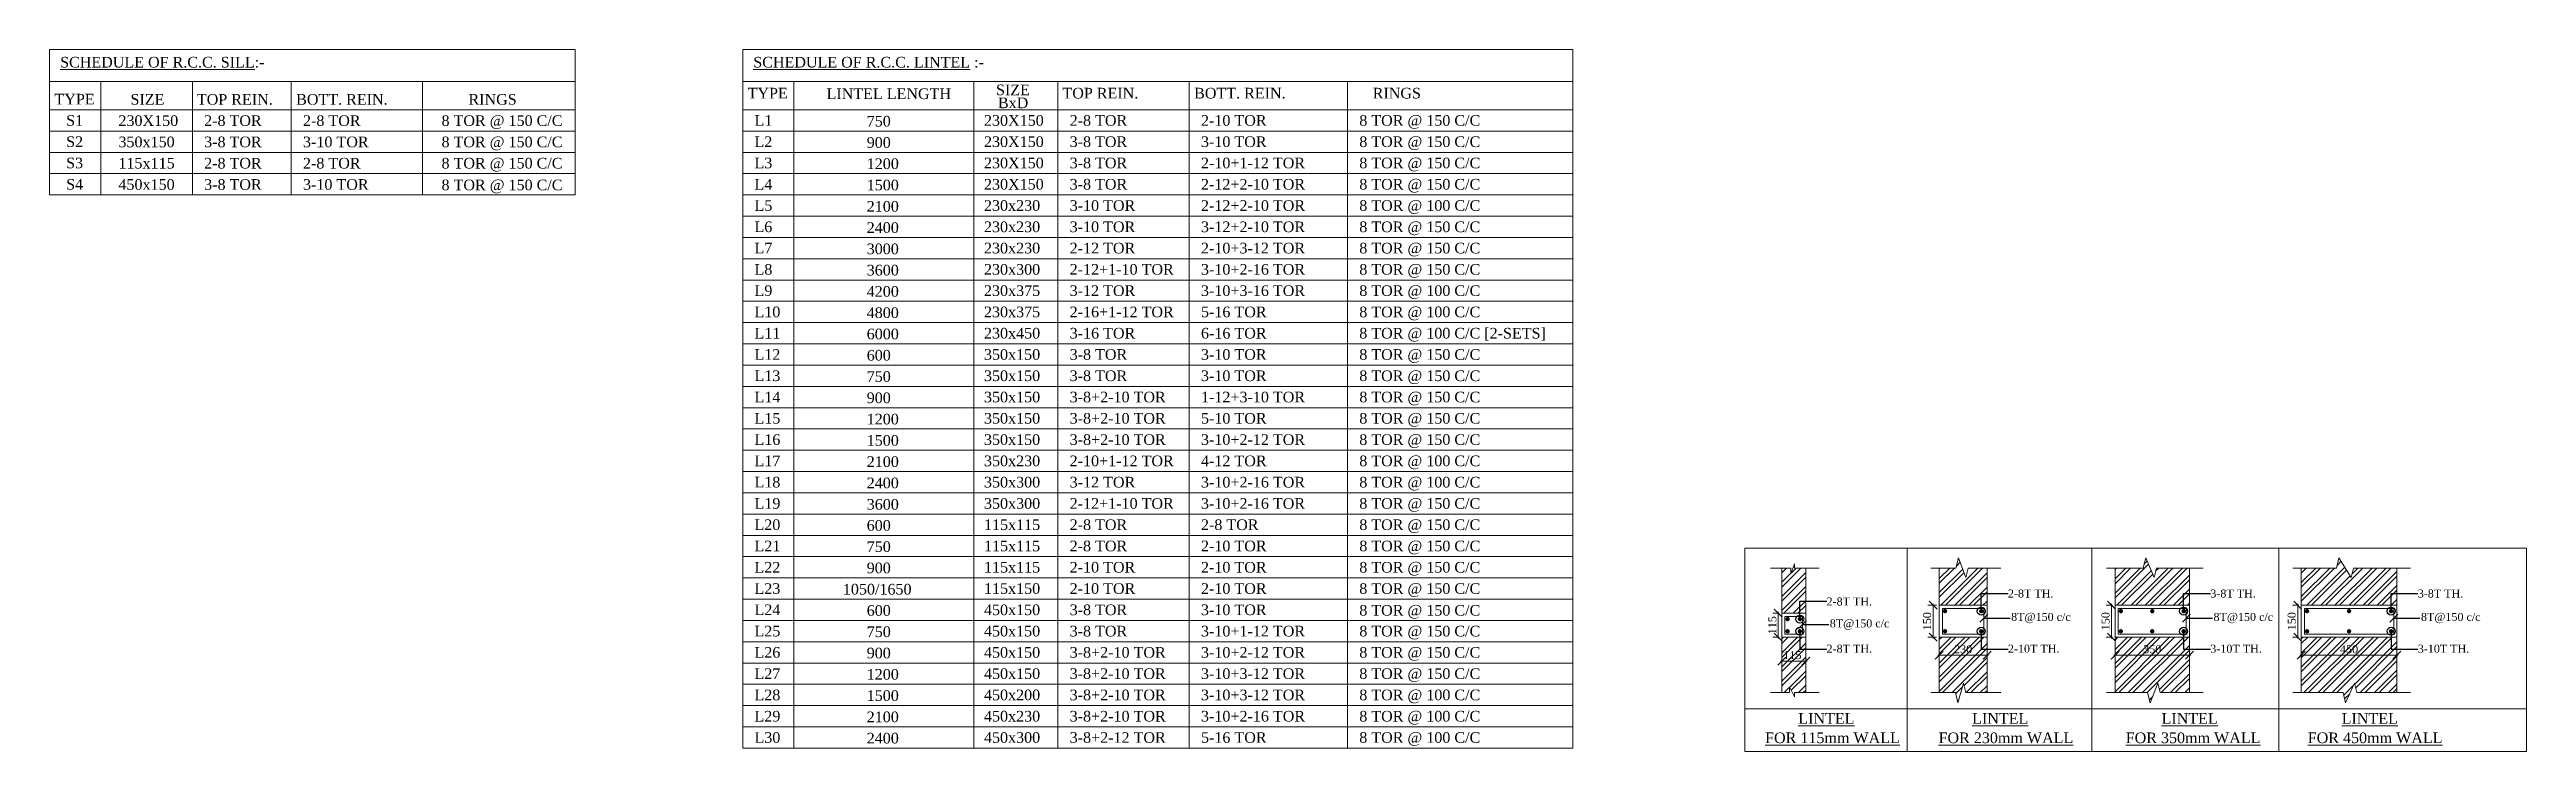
# Model space of a CAD drawing. Header units: inches. Extents: x -33083 to 13501, y -9 to 13186.
import ezdxf
from ezdxf.enums import TextEntityAlignment as Align

# ---------------------------------------------------------------- set-up
doc = ezdxf.new("R2010")
doc.units = ezdxf.units.IN
doc.header["$MEASUREMENT"] = 0
for name, color, linetype, lineweight in [('S-DIM L.S.', 7, 'Continuous', 0), ('S-HATCH', 8, 'Continuous', 0), ('S-SECTION MARK', 7, 'Continuous', 0), ('S-TEXT L.S. BEAM NO.', 30, 'Continuous', 5), ('S-TEXT. L.S.', 7, 'Continuous', 0), ('SEC.LINTEL', 5, 'Continuous', 0), ('SEC.STEEL', 6, 'Continuous', 0), ('SEC.WALL', 25, 'Continuous', 0), ('sheet', 252, 'Continuous', 0)]:
    doc.layers.add(name, color=color, linetype=linetype, lineweight=lineweight)
doc.styles.add('TEXT', font='times.ttf')
doc.dimstyles.new('SETU_1', dxfattribs={"dimtxt": 200, "dimasz": 150, "dimexe": 100, "dimexo": 50, "dimgap": 35, "dimtad": 1, "dimdec": 0, "dimzin": 0, "dimdsep": 46, "dimtxsty": 'Standard', "dimblk": 'OBLIQUE', "dimcen": 150, "dimdle": 25, "dimclrd": 256, "dimclre": 7, "dimclrt": 256, "dimadec": 0, "dimazin": 0, "dimtfac": 1, "dimtdec": 0, "dimtofl": 0, "dimtmove": 1, "dimatfit": 3, "dimfxl": 0, "dimtolj": 1, "dimtzin": 0, "dimlwd": -1, "dimlwe": 5, "dimarcsym": 0})
doc.dimstyles.get("Standard").update_dxf_attribs({"dimtxt": 0.18, "dimasz": 0.18, "dimexe": 0.18, "dimexo": 0.0625, "dimgap": 0.09, "dimtad": 0, "dimtih": 1, "dimtoh": 1, "dimdec": 4, "dimzin": 0, "dimdsep": 46, "dimtxsty": 'Standard', "dimcen": 0.09, "dimadec": 0, "dimazin": 0, "dimtfac": 1, "dimtdec": 4, "dimtofl": 0, "dimtmove": 0, "dimatfit": 3, "dimfxl": 0, "dimtolj": 1, "dimtzin": 0, "dimarcsym": 0})

# ---------------------------------------------------------------- blocks, each defined once
blk = doc.blocks.new('_Oblique')
at = {"color": 0, "linetype": 'ByBlock', "lineweight": -2}
blk.add_line((-0.5, -0.5), (0.5, 0.5), dxfattribs=at)
blk = doc.blocks.new('*D9')
at = {"layer": 'Defpoints', "color": 0, "transparency": 16777216}
for p in [(2457, 2140), (3357, 2140), (3357, 1800)]:
    blk.add_point(p, dxfattribs=at)
at = {"layer": 'S-DIM L.S.', "color": 7, "lineweight": 5, "transparency": 16777216}
for p, q in [((2457, 2090), (2457, 1700)), ((3357, 2090), (3357, 1700))]:
    blk.add_line(p, q, dxfattribs=at)
at = {"layer": 'S-DIM L.S.', "color": 7, "transparency": 16777216}
blk.add_line((2432, 1800), (3382, 1800), dxfattribs=at)
at = {"layer": 'S-DIM L.S.', "color": 7, "transparency": 16777216, "xscale": 150, "yscale": 150, "zscale": 150, "rotation": 180}
blk.add_blockref('_Oblique', (2457, 1800), dxfattribs=at)
at = {"layer": 'S-DIM L.S.', "color": 7, "transparency": 16777216, "xscale": 150, "yscale": 150, "zscale": 150}
blk.add_blockref('_Oblique', (3357, 1800), dxfattribs=at)
at = {"layer": 'S-DIM L.S.', "color": 7, "transparency": 16777216, "insert": (2907, 1912), "char_height": 150, "attachment_point": 5, "style": 'TEXT'}
blk.add_mtext('\\A1;230', dxfattribs=at)
blk = doc.blocks.new('*D5')
at = {"layer": 'Defpoints', "color": 0, "transparency": 16777216}
for p in [(2457, 2740), (2340, 2140), (2457, 2140)]:
    blk.add_point(p, dxfattribs=at)
at = {"layer": 'S-DIM L.S.', "color": 7, "lineweight": 5, "transparency": 16777216}
for p, q in [((2407, 2740), (2240, 2740)), ((2407, 2140), (2240, 2140))]:
    blk.add_line(p, q, dxfattribs=at)
at = {"layer": 'S-DIM L.S.', "color": 7, "transparency": 16777216}
blk.add_line((2340, 2765), (2340, 2115), dxfattribs=at)
at = {"layer": 'S-DIM L.S.', "color": 7, "transparency": 16777216, "xscale": 150, "yscale": 150, "zscale": 150}
for p, rotation in [((2340, 2740), 90), ((2340, 2140), 270)]:
    blk.add_blockref('_Oblique', p, dxfattribs=dict(at, rotation=rotation))
at = {"layer": 'S-DIM L.S.', "color": 7, "transparency": 16777216, "insert": (2229, 2440), "char_height": 150, "attachment_point": 5, "rotation": 90, "style": 'TEXT'}
blk.add_mtext('\\A1;150', dxfattribs=at)
blk = doc.blocks.new('*D10')
at = {"layer": 'Defpoints', "color": 0, "transparency": 16777216}
for p in [(5763, 2140), (7163, 2140), (7163, 1800)]:
    blk.add_point(p, dxfattribs=at)
at = {"layer": 'S-DIM L.S.', "color": 7, "lineweight": 5, "transparency": 16777216}
for p, q in [((5763, 2090), (5763, 1700)), ((7163, 2090), (7163, 1700))]:
    blk.add_line(p, q, dxfattribs=at)
at = {"layer": 'S-DIM L.S.', "color": 7, "transparency": 16777216}
blk.add_line((5738, 1800), (7188, 1800), dxfattribs=at)
at = {"layer": 'S-DIM L.S.', "color": 7, "transparency": 16777216, "xscale": 150, "yscale": 150, "zscale": 150, "rotation": 180}
blk.add_blockref('_Oblique', (5763, 1800), dxfattribs=at)
at = {"layer": 'S-DIM L.S.', "color": 7, "transparency": 16777216, "xscale": 150, "yscale": 150, "zscale": 150}
blk.add_blockref('_Oblique', (7163, 1800), dxfattribs=at)
at = {"layer": 'S-DIM L.S.', "color": 7, "transparency": 16777216, "insert": (6463, 1912), "char_height": 150, "attachment_point": 5, "style": 'TEXT'}
blk.add_mtext('\\A1;350', dxfattribs=at)
blk = doc.blocks.new('*D6')
at = {"layer": 'Defpoints', "color": 0, "transparency": 16777216}
for p in [(5763, 2740), (5696, 2140), (5763, 2140)]:
    blk.add_point(p, dxfattribs=at)
at = {"layer": 'S-DIM L.S.', "color": 7, "lineweight": 5, "transparency": 16777216}
for p, q in [((5713, 2740), (5596, 2740)), ((5713, 2140), (5596, 2140))]:
    blk.add_line(p, q, dxfattribs=at)
at = {"layer": 'S-DIM L.S.', "color": 7, "transparency": 16777216}
blk.add_line((5696, 2765), (5696, 2115), dxfattribs=at)
at = {"layer": 'S-DIM L.S.', "color": 7, "transparency": 16777216, "xscale": 150, "yscale": 150, "zscale": 150}
for p, rotation in [((5696, 2740), 90), ((5696, 2140), 270)]:
    blk.add_blockref('_Oblique', p, dxfattribs=dict(at, rotation=rotation))
at = {"layer": 'S-DIM L.S.', "color": 7, "transparency": 16777216, "insert": (5585, 2440), "char_height": 150, "attachment_point": 5, "rotation": 90, "style": 'TEXT'}
blk.add_mtext('\\A1;150', dxfattribs=at)
blk = doc.blocks.new('*D7')
at = {"layer": 'Defpoints', "color": 0, "transparency": 16777216}
for p in [(9265, 2140), (11065, 2140), (11065, 1800)]:
    blk.add_point(p, dxfattribs=at)
at = {"layer": 'S-DIM L.S.', "color": 7, "lineweight": 5, "transparency": 16777216}
for p, q in [((9265, 2090), (9265, 1700)), ((11065, 2090), (11065, 1700))]:
    blk.add_line(p, q, dxfattribs=at)
at = {"layer": 'S-DIM L.S.', "color": 7, "transparency": 16777216}
blk.add_line((9240, 1800), (11090, 1800), dxfattribs=at)
at = {"layer": 'S-DIM L.S.', "color": 7, "transparency": 16777216, "xscale": 150, "yscale": 150, "zscale": 150, "rotation": 180}
blk.add_blockref('_Oblique', (9265, 1800), dxfattribs=at)
at = {"layer": 'S-DIM L.S.', "color": 7, "transparency": 16777216, "xscale": 150, "yscale": 150, "zscale": 150}
blk.add_blockref('_Oblique', (11065, 1800), dxfattribs=at)
at = {"layer": 'S-DIM L.S.', "color": 7, "transparency": 16777216, "insert": (10165, 1912), "char_height": 150, "attachment_point": 5, "style": 'TEXT'}
blk.add_mtext('\\A1;450', dxfattribs=at)
blk = doc.blocks.new('*D3')
at = {"layer": 'Defpoints', "color": 0, "transparency": 16777216}
for p in [(9265, 2740), (9198, 2140), (9265, 2140)]:
    blk.add_point(p, dxfattribs=at)
at = {"layer": 'S-DIM L.S.', "color": 7, "lineweight": 5, "transparency": 16777216}
for p, q in [((9215, 2740), (9098, 2740)), ((9215, 2140), (9098, 2140))]:
    blk.add_line(p, q, dxfattribs=at)
at = {"layer": 'S-DIM L.S.', "color": 7, "transparency": 16777216}
blk.add_line((9198, 2765), (9198, 2115), dxfattribs=at)
at = {"layer": 'S-DIM L.S.', "color": 7, "transparency": 16777216, "xscale": 150, "yscale": 150, "zscale": 150}
for p, rotation in [((9198, 2740), 90), ((9198, 2140), 270)]:
    blk.add_blockref('_Oblique', p, dxfattribs=dict(at, rotation=rotation))
at = {"layer": 'S-DIM L.S.', "color": 7, "transparency": 16777216, "insert": (9087, 2440), "char_height": 150, "attachment_point": 5, "rotation": 90, "style": 'TEXT'}
blk.add_mtext('\\A1;150', dxfattribs=at)
blk = doc.blocks.new('*D8')
at = {"layer": 'Defpoints', "color": 0, "transparency": 16777216}
for p in [(-504, 2140), (-54, 2140), (-54, 1690)]:
    blk.add_point(p, dxfattribs=at)
at = {"layer": 'S-DIM L.S.', "color": 7, "lineweight": 5, "transparency": 16777216}
for p, q in [((-504, 2090), (-504, 1590)), ((-54, 2090), (-54, 1590))]:
    blk.add_line(p, q, dxfattribs=at)
at = {"layer": 'S-DIM L.S.', "color": 7, "transparency": 16777216}
blk.add_line((-529, 1690), (-29, 1690), dxfattribs=at)
at = {"layer": 'S-DIM L.S.', "color": 7, "transparency": 16777216, "xscale": 150, "yscale": 150, "zscale": 150, "rotation": 180}
blk.add_blockref('_Oblique', (-504, 1690), dxfattribs=at)
at = {"layer": 'S-DIM L.S.', "color": 7, "transparency": 16777216, "xscale": 150, "yscale": 150, "zscale": 150}
blk.add_blockref('_Oblique', (-54, 1690), dxfattribs=at)
at = {"layer": 'S-DIM L.S.', "color": 7, "transparency": 16777216, "insert": (-304, 1801), "char_height": 150, "attachment_point": 5, "style": 'TEXT'}
blk.add_mtext('\\A1;115', dxfattribs=at)
blk = doc.blocks.new('*D4')
at = {"layer": 'Defpoints', "color": 0, "transparency": 16777216}
for p in [(-504, 2590), (-571, 2140), (-504, 2140)]:
    blk.add_point(p, dxfattribs=at)
at = {"layer": 'S-DIM L.S.', "color": 7, "lineweight": 5, "transparency": 16777216}
for p, q in [((-554, 2590), (-671, 2590)), ((-554, 2140), (-671, 2140))]:
    blk.add_line(p, q, dxfattribs=at)
at = {"layer": 'S-DIM L.S.', "color": 7, "transparency": 16777216}
blk.add_line((-571, 2615), (-571, 2115), dxfattribs=at)
at = {"layer": 'S-DIM L.S.', "color": 7, "transparency": 16777216, "xscale": 150, "yscale": 150, "zscale": 150}
for p, rotation in [((-571, 2590), 90), ((-571, 2140), 270)]:
    blk.add_blockref('_Oblique', p, dxfattribs=dict(at, rotation=rotation))
at = {"layer": 'S-DIM L.S.', "color": 7, "transparency": 16777216, "insert": (-682, 2365), "char_height": 150, "attachment_point": 5, "rotation": 90, "style": 'TEXT'}
blk.add_mtext('\\A1;115', dxfattribs=at)

msp = doc.modelspace()

# ---------------------------------------------------------------- hatches: boundary and pattern name
at = {"layer": 'S-HATCH', "lineweight": 0}
h = msp.add_hatch(dxfattribs=at)
h.set_pattern_fill('ANSI32', color=256, scale=500, style=0)
h.set_pattern_definition([(45, (9509.88, 8146.74), (-132.5825, 132.5825), []), (45, (9598.27, 8146.74), (-132.5825, 132.5825), [])])
h.paths.add_polyline_path([(-504.4, 2589.7), (-54.4, 2589.7), (-54.4, 3439.2), (-265.9, 3439.2), (-265.9, 3520.7), (-331.5, 3330.4), (-331.5, 3439.2), (-504.4, 3439.2)])
h.paths.add_polyline_path([(-54.4, 2139.7), (-504.4, 2139.7), (-504.4, 1096.5), (-356.9, 1096.5), (-356.9, 1205.3), (-262.4, 1015), (-262.4, 1096.5), (-54.4, 1096.5)])
h.paths.add_polyline_path([(-513.7, 1641.8), (-106.5, 1641.8), (-106.5, 1962), (-513.7, 1962)], flags=9)
h = msp.add_hatch(dxfattribs=at)
h.set_pattern_fill('ANSI32', color=256, scale=500, style=0)
h.set_pattern_definition([(45, (10012.85, 8146.74), (-132.5825, 132.5825), []), (45, (10101.24, 8146.74), (-132.5825, 132.5825), [])])
h.paths.add_polyline_path([(2959.1, 3261.7), (2817.4, 3632.7), (2770.4, 3439.2), (2456.6, 3439.2), (2456.6, 2739.7), (3356.6, 2739.7), (3356.6, 3439.2), (3002.2, 3439.2)])
h.paths.add_polyline_path([(2913.2, 1274), (2956.3, 1096.5), (3356.6, 1096.5), (3356.6, 2139.7), (2456.6, 2139.7), (2456.6, 1096.5), (2761, 1096.5), (2808, 903)])
h.paths.add_polyline_path([(2704.6, 1752.7), (3111.8, 1752.7), (3111.8, 2072.9), (2704.6, 2072.9)], flags=24)
h = msp.add_hatch(dxfattribs=at)
h.set_pattern_fill('ANSI32', color=256, scale=500, style=0)
h.set_pattern_definition([(45, (10411.1, 8146.74), (-132.5825, 132.5825), []), (45, (10499.49, 8146.74), (-132.5825, 132.5825), [])])
h.paths.add_polyline_path([(6497.8, 3261.7), (6339.6, 3632.7), (6292.6, 3439.2), (5762.9, 3439.2), (5762.9, 2739.7), (7162.9, 2739.7), (7162.9, 3439.2), (6541, 3439.2)])
h.paths.add_polyline_path([(6569.4, 1274), (6612.5, 1096.5), (7162.9, 1096.5), (7162.9, 2139.7), (5762.9, 2139.7), (5762.9, 1096.5), (6376.4, 1096.5), (6423.4, 903)])
h.paths.add_polyline_path([(6258.8, 1752.7), (6666, 1752.7), (6666, 2072.9), (6258.8, 2072.9)], flags=24)
h = msp.add_hatch(dxfattribs=at)
h.set_pattern_fill('ANSI32', color=256, scale=500, style=0)
h.set_pattern_definition([(45, (8411, 8146.74), (-132.5825, 132.5825), []), (45, (8499.38, 8146.74), (-132.5825, 132.5825), [])])
h.paths.add_polyline_path([(9264.8, 3439.2), (9264.8, 2739.7), (11064.8, 2739.7), (11064.8, 3439.2), (10245.5, 3439.2), (10202.4, 3261.7), (9975.1, 3632.7), (9928.2, 3439.2)])
h.paths.add_polyline_path([(10053.1, 1096.5), (10100.1, 903), (10267.8, 1274), (10310.9, 1096.5), (11064.8, 1096.5), (11064.8, 2139.7), (9264.8, 2139.7), (9264.8, 1096.5)])
h.paths.add_polyline_path([(9963.4, 1752.7), (10370.6, 1752.7), (10370.6, 2072.9), (9963.4, 2072.9)], flags=24)

# ---------------------------------------------------------------- linework, layer by layer
at = {"layer": 'S-TEXT L.S. BEAM NO.', "color": 7}
for p, q in [((-23196.6, 13185.6), (-33082.6, 13185.6)), ((-33082.6, 13185.6), (-33082.6, 10453.5)), ((-23196.6, 10453.5), (-23196.6, 13185.6)), ((-4436, 13185.6), (-20046.6, 13185.6)), ((-20046.6, 13185.6), (-20046.6, 53.5)), ((-4436, 53.5), (-4436, 13185.6)), ((-33082.6, 12585.6), (-23196.6, 12585.6)), ((-32119, 12581.4), (-32119, 10453.5)), ((-30396.9, 10453.5), (-30396.9, 12581.4)), ((-28537.4, 10453.5), (-28537.4, 12581.4)), ((-26067.6, 10453.5), (-26067.6, 12581.4)), ((-20046.6, 12585.6), (-4436, 12585.6)), ((-19083, 12581.4), (-19083, 49.4)), ((-15700.3, 53.5), (-15700.3, 12585.6)), ((-14118.9, 53.5), (-14118.9, 12585.6)), ((-11649.1, 53.5), (-11649.1, 12585.6)), ((-8672.2, 53.5), (-8672.2, 12585.6)), ((-33082.6, 12053.5), (-23196.6, 12053.5)), ((-33082.6, 12053.5), (-23196.6, 12053.5)), ((-33082.6, 11653.5), (-23196.6, 11653.5)), ((-20046.6, 12053.5), (-4436, 12053.5)), ((-20046.6, 12053.5), (-4436, 12053.5)), ((-20046.6, 11653.5), (-4436, 11653.5)), ((-33082.6, 11253.5), (-23196.6, 11253.5)), ((-20046.6, 11253.5), (-4436, 11253.5)), ((-33082.6, 10853.5), (-23196.6, 10853.5)), ((-20046.6, 10853.5), (-4436, 10853.5)), ((-33082.6, 10453.5), (-23196.6, 10453.5)), ((-20046.6, 10453.5), (-4436, 10453.5)), ((-20046.6, 10053.5), (-4436, 10053.5)), ((-20046.6, 9653.5), (-4436, 9653.5)), ((-20046.6, 9253.5), (-4436, 9253.5)), ((-20046.6, 8853.5), (-4436, 8853.5)), ((-20046.6, 8453.5), (-4436, 8453.5)), ((-20046.6, 8053.5), (-4436, 8053.5)), ((-20046.6, 7653.5), (-4436, 7653.5)), ((-20046.6, 7253.5), (-4436, 7253.5)), ((-20046.6, 6853.5), (-4436, 6853.5)), ((-20046.6, 6453.5), (-4436, 6453.5)), ((-20046.6, 6053.5), (-4436, 6053.5)), ((-20046.6, 5653.5), (-4436, 5653.5)), ((-20046.6, 5253.5), (-4436, 5253.5)), ((-20046.6, 4853.5), (-4436, 4853.5)), ((-20046.6, 4453.5), (-4436, 4453.5)), ((-20046.6, 4053.5), (-4436, 4053.5)), ((-20046.6, 3653.5), (-4436, 3653.5)), ((-20046.6, 3253.5), (-4436, 3253.5)), ((-20046.6, 2853.5), (-4436, 2853.5)), ((-20046.6, 2453.5), (-4436, 2453.5)), ((-20046.6, 2053.5), (-4436, 2053.5)), ((-20046.6, 1653.5), (-4436, 1653.5)), ((-20046.6, 1253.5), (-4436, 1253.5)), ((-20046.6, 853.5), (-4436, 853.5)), ((-20046.6, 453.5), (-4436, 453.5)), ((-20046.6, 53.5), (-4436, 53.5))]:
    msp.add_line(p, q, dxfattribs=at)
at = {"layer": 'SEC.LINTEL', "lineweight": 0}
for p, q in [((-504.4, 2589.7), (-504.4, 3439.2)), ((-54.4, 2589.7), (-54.4, 3439.2)), ((2456.6, 2739.7), (2456.6, 3439.2)), ((3356.6, 2739.7), (3356.6, 3439.2)), ((5762.9, 2739.7), (5762.9, 3439.2)), ((7162.9, 2739.7), (7162.9, 3439.2)), ((9264.8, 2739.7), (9264.8, 3439.2)), ((11064.8, 2739.7), (11064.8, 3439.2)), ((-504.4, 2139.7), (-504.4, 1096.5)), ((-54.4, 2139.7), (-54.4, 1096.5)), ((2456.6, 2139.7), (2456.6, 1096.5)), ((3356.6, 2139.7), (3356.6, 1096.5)), ((5762.9, 2139.7), (5762.9, 1096.5)), ((7162.9, 2139.7), (7162.9, 1096.5)), ((9264.8, 2139.7), (9264.8, 1096.5)), ((11064.8, 2139.7), (11064.8, 1096.5))]:
    msp.add_line(p, q, dxfattribs=at)
for points in [[(-717.9, 3439.2), (-331.5, 3439.2), (-331.5, 3330.4), (-265.9, 3520.7), (-265.9, 3439.2), (199.5, 3439.2)], [(2298.2, 3439.2), (2770.4, 3439.2), (2817.4, 3632.7), (2959.1, 3261.7), (3002.2, 3439.2), (3613.7, 3439.2)], [(5604.5, 3439.2), (6292.6, 3439.2), (6339.6, 3632.7), (6497.8, 3261.7), (6541, 3439.2), (7420.1, 3439.2)], [(9106.3, 3439.2), (9928.2, 3439.2), (9975.1, 3632.7), (10202.4, 3261.7), (10245.5, 3439.2), (11321.9, 3439.2)], [(-717.9, 1096.5), (-356.9, 1096.5), (-356.9, 1205.3), (-262.4, 1015), (-262.4, 1096.5), (199.5, 1096.5)], [(2297.1, 1096.5), (2761, 1096.5), (2808, 903), (2913.2, 1274), (2956.3, 1096.5), (3612.7, 1096.5)], [(5603.4, 1096.5), (6376.4, 1096.5), (6423.4, 903), (6569.4, 1274), (6612.5, 1096.5), (7419, 1096.5)], [(9105.3, 1096.5), (10053.1, 1096.5), (10100.1, 903), (10267.8, 1274), (10310.9, 1096.5), (11320.9, 1096.5)]]:
    msp.add_lwpolyline(points, dxfattribs=at)
for points in [[(-504.4, 2589.7), (-54.4, 2589.7), (-54.4, 2139.7), (-504.4, 2139.7)], [(2456.6, 2739.7), (3356.6, 2739.7), (3356.6, 2139.7), (2456.6, 2139.7)], [(5762.9, 2739.7), (7162.9, 2739.7), (7162.9, 2139.7), (5762.9, 2139.7)], [(9264.8, 2739.7), (11064.8, 2739.7), (11064.8, 2139.7), (9264.8, 2139.7)]]:
    msp.add_lwpolyline(points, close=True, dxfattribs=at)
at = {"layer": 'SEC.STEEL', "lineweight": 0}
for points in [[(-445.6, 2530.9), (-113.2, 2530.9), (-113.2, 2198.5), (-445.6, 2198.5)], [(2515.4, 2680.9), (3297.8, 2680.9), (3297.8, 2198.5), (2515.4, 2198.5)], [(5821.7, 2680.9), (7104.1, 2680.9), (7104.1, 2198.5), (5821.7, 2198.5)], [(9323.6, 2680.9), (11006, 2680.9), (11006, 2198.5), (9323.6, 2198.5)]]:
    msp.add_lwpolyline(points, close=True, dxfattribs=at)
at = {"layer": 'SEC.STEEL', "lineweight": 0, "const_width": 40.5}
for points in [[(-374.5, 2478.9, -1), (-415, 2478.9, -1)], [(-184.4, 2478.9, 1), (-143.9, 2478.9, 1)], [(2586.5, 2628.9, -1), (2546.1, 2628.9, -1)], [(3226.7, 2628.9, 1), (3267.1, 2628.9, 1)], [(5892.9, 2628.9, -1), (5852.4, 2628.9, -1)], [(6442.7, 2628.9, 1), (6483.2, 2628.9, 1)], [(7033, 2628.9, 1), (7073.5, 2628.9, 1)], [(9394.7, 2628.9, -1), (9354.2, 2628.9, -1)], [(10144.5, 2628.9, 1), (10185, 2628.9, 1)], [(10934.8, 2628.9, 1), (10975.3, 2628.9, 1)], [(-374.5, 2250.4, 1), (-415, 2250.4, 1)], [(-184.4, 2250.4, -1), (-143.9, 2250.4, -1)], [(2586.5, 2250.4, 1), (2546.1, 2250.4, 1)], [(3226.7, 2250.4, -1), (3267.1, 2250.4, -1)], [(5892.9, 2250.4, 1), (5852.4, 2250.4, 1)], [(6442.7, 2250.4, -1), (6483.2, 2250.4, -1)], [(7033, 2250.4, -1), (7073.5, 2250.4, -1)], [(9394.7, 2250.4, 1), (9354.2, 2250.4, 1)], [(10144.5, 2250.4, -1), (10185, 2250.4, -1)], [(10934.8, 2250.4, -1), (10975.3, 2250.4, -1)]]:
    msp.add_lwpolyline(points, format="xyb", close=True, dxfattribs=at)
at = {"layer": 'SEC.WALL', "linetype": 'Continuous', "lineweight": 0}
for p, q in [((-54.4, 2139.7), (-54.4, 1096.5)), ((3356.6, 2139.7), (3356.6, 1096.5)), ((7162.9, 2139.7), (7162.9, 1096.5)), ((11064.8, 2139.7), (11064.8, 1096.5))]:
    msp.add_line(p, q, dxfattribs=at)
at = {"layer": 'sheet', "lineweight": 0}
for p, q in [((-1201.8, 3810.7), (13500.9, 3810.7)), ((-1201.8, 3810.7), (-1201.8, -8.7)), ((1852.2, 3810.7), (1852.2, -8.7)), ((5326.3, 3810.7), (5326.3, -8.7)), ((8842.6, 3810.7), (8842.6, -8.7)), ((13500.9, 3810.7), (13500.9, -8.7)), ((13500.9, 789.7), (-1201.8, 789.7)), ((13500.9, -8.7), (-1201.8, -8.7))]:
    msp.add_line(p, q, dxfattribs=at)

# ---------------------------------------------------------------- texts
at = {"layer": 'S-TEXT L.S. BEAM NO.', "color": 7, "style": 'TEXT'}
for s, p in [('%%USCHEDULE OF R.C.C. SILL%%U:-', (-32883.5, 12948)), ('%%USCHEDULE OF R.C.C. LINTEL%%U :-', (-19847.4, 12948)), ('TYPE', (-32989.4, 12253.5)), ('SIZE', (-31560, 12249.4)), ('TOP REIN.', (-30310.9, 12249.4)), ('BOTT. REIN.', (-28444.2, 12249.4)), ('RINGS', (-25203.1, 12249.4)), ('TYPE', (-19953.4, 12366.2)), ('SIZE', (-15282, 12427.8)), ('BxD', (-15245.9, 12184)), ('TOP REIN.', (-14032.8, 12366.2)), ('BOTT. REIN.', (-11555.9, 12366.2)), ('RINGS', (-8197.5, 12366.2)), ('S1', (-32770.5, 11853.5)), ('230X150', (-31786.8, 11849.4)), ('2-8 TOR', (-30175.1, 11849.4)), ('2-8 TOR', (-28315.6, 11849.4)), ('8 TOR @ 150 C/C', (-25710.5, 11849.4)), ('L1', (-19824.7, 11853.5)), ('230X150', (-15508.7, 11853.5)), ('2-8 TOR', (-13897, 11853.5)), ('2-10 TOR', (-11427.3, 11853.5)), ('8 TOR @ 150 C/C', (-8450.3, 11853.5)), ('S2', (-32770.5, 11453.5)), ('350x150', (-31786.8, 11449.4)), ('3-8 TOR', (-30175.1, 11449.4)), ('3-10 TOR', (-28315.6, 11449.4)), ('8 TOR @ 150 C/C', (-25710.5, 11449.4)), ('L2', (-19824.7, 11453.5)), ('230X150', (-15508.7, 11453.5)), ('3-8 TOR', (-13897, 11453.5)), ('3-10 TOR', (-11427.3, 11453.5)), ('8 TOR @ 150 C/C', (-8450.3, 11453.5)), ('S3', (-32770.5, 11053.5)), ('S4', (-32770.5, 10653.5)), ('450x150', (-31786.8, 10649.4)), ('115x115', (-31786.8, 11049.4)), ('2-8 TOR', (-30175.1, 11049.4)), ('3-8 TOR', (-30175.1, 10649.4)), ('2-8 TOR', (-28315.6, 11049.4)), ('3-10 TOR', (-28315.6, 10649.4)), ('8 TOR @ 150 C/C', (-25710.5, 11049.4)), ('8 TOR @ 150 C/C', (-25710.5, 10640.3)), ('L3', (-19824.7, 11053.5)), ('L4', (-19824.7, 10653.5)), ('230X150', (-15508.7, 11053.5)), ('230X150', (-15508.7, 10653.5)), ('3-8 TOR', (-13897, 11053.5)), ('3-8 TOR', (-13897, 10653.5)), ('2-10+1-12 TOR', (-11427.3, 11053.5)), ('2-12+2-10 TOR', (-11427.3, 10653.5)), ('8 TOR @ 150 C/C', (-8450.3, 11053.5)), ('8 TOR @ 150 C/C', (-8450.3, 10653.5)), ('L5', (-19824.7, 10253.5)), ('230x230', (-15508.7, 10253.5)), ('3-10 TOR', (-13897, 10253.5)), ('2-12+2-10 TOR', (-11427.3, 10253.5)), ('8 TOR @ 100 C/C', (-8450.3, 10253.5)), ('L6', (-19824.7, 9853.5)), ('230x230', (-15508.7, 9853.5)), ('3-10 TOR', (-13897, 9853.5)), ('3-12+2-10 TOR', (-11427.3, 9853.5)), ('8 TOR @ 150 C/C', (-8450.3, 9853.5)), ('L7', (-19824.7, 9453.5)), ('230x230', (-15508.7, 9453.5)), ('2-12 TOR', (-13897, 9453.5)), ('2-10+3-12 TOR', (-11427.3, 9453.5)), ('8 TOR @ 150 C/C', (-8450.3, 9453.5)), ('L8', (-19824.7, 9053.5)), ('230x300', (-15508.7, 9053.5)), ('2-12+1-10 TOR', (-13897, 9053.5)), ('3-10+2-16 TOR', (-11427.3, 9053.5)), ('8 TOR @ 150 C/C', (-8450.3, 9053.5)), ('L9', (-19824.7, 8653.5)), ('230x375', (-15508.7, 8653.5)), ('3-12 TOR', (-13897, 8653.5)), ('3-10+3-16 TOR', (-11427.3, 8653.5)), ('8 TOR @ 100 C/C', (-8450.3, 8653.5)), ('L10', (-19824.7, 8253.5)), ('L11', (-19824.7, 7853.5)), ('230x375', (-15508.7, 8253.5)), ('230x450', (-15508.7, 7853.5)), ('2-16+1-12 TOR', (-13897, 8253.5)), ('3-16 TOR', (-13897, 7853.5)), ('6-16 TOR', (-11427.3, 7853.5)), ('5-16 TOR', (-11427.3, 8253.5)), ('8 TOR @ 100 C/C', (-8450.3, 8253.5)), ('8 TOR @ 100 C/C [2-SETS]', (-8450.3, 7853.5)), ('L12', (-19824.7, 7453.5)), ('350x150', (-15508.7, 7453.5)), ('3-8 TOR', (-13897, 7453.5)), ('3-10 TOR', (-11427.3, 7453.5)), ('8 TOR @ 150 C/C', (-8450.3, 7453.5)), ('L13', (-19824.7, 7053.5)), ('350x150', (-15508.7, 7053.5)), ('3-8 TOR', (-13897, 7053.5)), ('3-10 TOR', (-11427.3, 7053.5)), ('8 TOR @ 150 C/C', (-8450.3, 7053.5)), ('L14', (-19824.7, 6653.5)), ('350x150', (-15508.7, 6653.5)), ('3-8+2-10 TOR', (-13897, 6653.5)), ('1-12+3-10 TOR', (-11427.3, 6653.5)), ('8 TOR @ 150 C/C', (-8450.3, 6653.5)), ('L15', (-19824.7, 6253.5)), ('350x150', (-15508.7, 6253.5)), ('3-8+2-10 TOR', (-13897, 6253.5)), ('5-10 TOR', (-11427.3, 6253.5)), ('8 TOR @ 150 C/C', (-8450.3, 6253.5)), ('L16', (-19824.7, 5853.5)), ('350x150', (-15508.7, 5853.5)), ('3-8+2-10 TOR', (-13897, 5853.5)), ('3-10+2-12 TOR', (-11427.3, 5853.5)), ('8 TOR @ 150 C/C', (-8450.3, 5853.5)), ('L17', (-19824.7, 5453.5)), ('L18', (-19824.7, 5053.5)), ('350x230', (-15508.7, 5453.5)), ('350x300', (-15508.7, 5053.5)), ('2-10+1-12 TOR', (-13897, 5453.5)), ('3-12 TOR', (-13897, 5053.5)), ('4-12 TOR', (-11427.3, 5453.5)), ('3-10+2-16 TOR', (-11427.3, 5053.5)), ('8 TOR @ 100 C/C', (-8450.3, 5453.5)), ('8 TOR @ 100 C/C', (-8450.3, 5053.5)), ('L19', (-19824.7, 4653.5)), ('350x300', (-15508.7, 4653.5)), ('2-12+1-10 TOR', (-13897, 4653.5)), ('3-10+2-16 TOR', (-11427.3, 4653.5)), ('8 TOR @ 150 C/C', (-8450.3, 4653.5)), ('L20', (-19824.7, 4253.5)), ('115x115', (-15508.7, 4253.5)), ('2-8 TOR', (-13897, 4253.5)), ('2-8 TOR', (-11427.3, 4253.5)), ('8 TOR @ 150 C/C', (-8450.3, 4253.5)), ('L21', (-19824.7, 3853.5)), ('115x115', (-15508.7, 3853.5)), ('2-8 TOR', (-13897, 3853.5)), ('2-10 TOR', (-11427.3, 3853.5)), ('8 TOR @ 150 C/C', (-8450.3, 3853.5)), ('L22', (-19824.7, 3453.5)), ('115x115', (-15508.7, 3453.5)), ('2-10 TOR', (-13897, 3453.5)), ('2-10 TOR', (-11427.3, 3453.5)), ('8 TOR @ 150 C/C', (-8450.3, 3453.5)), ('L23', (-19824.7, 3053.5)), ('115x150', (-15508.7, 3053.5)), ('2-10 TOR', (-13897, 3053.5)), ('2-10 TOR', (-11427.3, 3053.5)), ('8 TOR @ 150 C/C', (-8450.3, 3053.5)), ('L24', (-19824.7, 2653.5)), ('L25', (-19824.7, 2253.5)), ('450x150', (-15508.7, 2653.5)), ('450x150', (-15508.7, 2253.5)), ('3-8 TOR', (-13897, 2653.5)), ('3-8 TOR', (-13897, 2253.5)), ('3-10 TOR', (-11427.3, 2653.5)), ('3-10+1-12 TOR', (-11427.3, 2253.5)), ('8 TOR @ 150 C/C', (-8450.3, 2644.4)), ('8 TOR @ 150 C/C', (-8450.3, 2253.5)), ('L26', (-19824.7, 1853.5)), ('450x150', (-15508.7, 1853.5)), ('3-8+2-10 TOR', (-13897, 1853.5)), ('3-10+2-12 TOR', (-11427.3, 1853.5)), ('8 TOR @ 150 C/C', (-8450.3, 1853.5)), ('L27', (-19824.7, 1453.5)), ('450x150', (-15508.7, 1453.5)), ('3-8+2-10 TOR', (-13897, 1453.5)), ('3-10+3-12 TOR', (-11427.3, 1453.5)), ('8 TOR @ 150 C/C', (-8450.3, 1453.5)), ('L28', (-19824.7, 1053.5)), ('450x200', (-15508.7, 1053.5)), ('3-8+2-10 TOR', (-13897, 1053.5)), ('3-10+3-12 TOR', (-11427.3, 1053.5)), ('8 TOR @ 100 C/C', (-8450.3, 1053.5)), ('L29', (-19824.7, 653.5)), ('450x230', (-15508.7, 653.5)), ('3-8+2-10 TOR', (-13897, 653.5)), ('3-10+2-16 TOR', (-11427.3, 653.5)), ('8 TOR @ 100 C/C', (-8450.3, 653.5)), ('L30', (-19824.7, 253.5)), ('450x300', (-15508.7, 253.5)), ('3-8+2-12 TOR', (-13897, 253.5)), ('5-16 TOR', (-11427.3, 253.5)), ('8 TOR @ 100 C/C', (-8450.3, 253.5))]:
    msp.add_text(s, height=200, dxfattribs=at).set_placement(p, align=Align.MIDDLE_LEFT)
for s, p in [('LINTEL LENGTH', (-18469, 12255.2)), ('750', (-17714.1, 11739)), ('900', (-17714.1, 11339)), ('1200', (-17714.1, 10939)), ('1500', (-17714.1, 10539)), ('2100', (-17714.1, 10139)), ('2400', (-17714.1, 9739)), ('3000', (-17714.1, 9339)), ('3600', (-17714.1, 8939)), ('4200', (-17714.1, 8539)), ('4800', (-17714.1, 8139)), ('6000', (-17714.1, 7739)), ('600', (-17714.1, 7339)), ('750', (-17714.1, 6939)), ('900', (-17714.1, 6539)), ('1200', (-17714.1, 6139)), ('1500', (-17714.1, 5739)), ('2100', (-17714.1, 5339)), ('2400', (-17714.1, 4939)), ('3600', (-17714.1, 4536.9)), ('600', (-17714.1, 4141.1)), ('750', (-17714.1, 3741.1)), ('900', (-17714.1, 3341.1)), ('1050/1650', (-18162.8, 2941.1)), ('600', (-17714.1, 2541.1)), ('750', (-17714.1, 2141.1)), ('900', (-17714.1, 1741.1)), ('1200', (-17714.1, 1341.1)), ('1500', (-17714.1, 941.1)), ('2100', (-17714.1, 541.1)), ('2400', (-17714.1, 141.1))]:
    msp.add_text(s, height=200, dxfattribs=at).set_placement(p)
at = {"layer": 'S-TEXT L.S. BEAM NO.', "linetype": 'ByBlock', "style": 'TEXT'}
for s, p in [('%%ULINTEL', (-193.8, 512.4)), ('%%ULINTEL', (3075.5, 512.4)), ('%%ULINTEL', (6638.2, 512.4)), ('%%ULINTEL', (10026, 512.4)), ('%%UFOR 115mm WALL', (-817.9, 147.6)), ('%%UFOR 230mm WALL', (2444.2, 147.6)), ('%%UFOR 350mm WALL', (5964.3, 147.6)), ('%%UFOR 450mm WALL', (9387.6, 147.6))]:
    msp.add_text(s, height=200, dxfattribs=at).set_placement(p)
at = {"layer": 'S-TEXT. L.S.', "style": 'TEXT'}
for s, p in [('2-8T TH.', (337.9, 2734.9)), ('2-8T TH.', (3748.9, 2884.9)), ('3-8T TH.', (7555.2, 2884.9)), ('3-8T TH.', (11457.1, 2884.9)), ('8T@150 c/c', (397.6, 2323.5)), ('8T@150 c/c', (3808.6, 2445.1)), ('8T@150 c/c', (7615, 2445.1)), ('8T@150 c/c', (11516.8, 2445.1)), ('2-8T TH.', (337.9, 1848.3)), ('2-10T TH.', (3748.9, 1847.8)), ('3-10T TH.', (7555.2, 1847.8)), ('3-10T TH.', (11457.1, 1847.8))]:
    msp.add_text(s, height=150, dxfattribs=at).set_placement(p)

# ---------------------------------------------------------------- dimensions: what is measured, and where the dimension line sits
at = {"layer": 'S-DIM L.S.', "color": 7}
for base, p1, p2, text, picture, middle in [((2340, 2139.7), (2456.6, 2739.7), (2456.6, 2139.7), '150', '*D5', (2340, 2439.7)), ((5696.3, 2139.7), (5762.9, 2739.7), (5762.9, 2139.7), '150', '*D6', (5696.3, 2439.7)), ((9198.1, 2139.7), (9264.8, 2739.7), (9264.8, 2139.7), '150', '*D3', (9198.1, 2439.7)), ((-571.1, 2139.7), (-504.4, 2589.7), (-504.4, 2139.7), '115', '*D4', (-571.1, 2364.7))]:
    dim = msp.add_linear_dim(base=base, p1=p1, p2=p2, angle=90, text=text, dimstyle='SETU_1', override={"dimtxt": 150, "dimtxsty": 'TEXT', "dimclrd": 7, "dimclrt": 7}, dxfattribs=at)
    dim.commit()
    dim.dimension.update_dxf_attribs({"geometry": picture, "text_midpoint": middle, "dimtype": 160})
for base, p1, p2, text, picture, middle in [((-54.4, 1689.6), (-504.4, 2139.7), (-54.4, 2139.7), '115', '*D8', (-304.4, 1689.6)), ((3356.6, 1800.5), (2456.6, 2139.7), (3356.6, 2139.7), '230', '*D9', (2906.6, 1800.5)), ((7162.9, 1800.5), (5762.9, 2139.7), (7162.9, 2139.7), '350', '*D10', (6462.9, 1800.5)), ((11064.8, 1800.5), (9264.8, 2139.7), (11064.8, 2139.7), '450', '*D7', (10164.8, 1800.5))]:
    dim = msp.add_linear_dim(base=base, p1=p1, p2=p2, text=text, dimstyle='SETU_1', override={"dimtxt": 150, "dimtxsty": 'TEXT', "dimclrd": 7, "dimclrt": 7}, dxfattribs=at)
    dim.commit()
    dim.dimension.update_dxf_attribs({"geometry": picture, "text_midpoint": middle, "dimtype": 160})

# ---------------------------------------------------------------- leaders
at = {"layer": 'S-SECTION MARK', "lineweight": 0}
for points, override in [([(-164.1, 2478.9), (-164.1, 2813.4), (340.8, 2813.4)], {"dimasz": 150, "dimldrblk": 'DotBlank'}), ([(3246.9, 2628.9), (3246.9, 2963.4), (3751.8, 2963.4)], {"dimasz": 150, "dimldrblk": 'DotBlank'}), ([(7053.2, 2628.9), (7053.2, 2963.4), (7558.2, 2963.4)], {"dimasz": 150, "dimldrblk": 'DotBlank'}), ([(10955.1, 2628.9), (10955.1, 2963.4), (11460, 2963.4)], {"dimasz": 150, "dimldrblk": 'DotBlank'}), ([(-113.2, 2376.5), (378.4, 2376.5)], {"dimasz": 150, "dimtxsty": 'Standard', "dimldrblk": 'Oblique'}), ([(3297.8, 2498.1), (3789.5, 2498.1)], {"dimasz": 150, "dimtxsty": 'Standard', "dimldrblk": 'Oblique'}), ([(7104.1, 2498.1), (7595.8, 2498.1)], {"dimasz": 150, "dimtxsty": 'Standard', "dimldrblk": 'Oblique'}), ([(11006, 2498.1), (11497.6, 2498.1)], {"dimasz": 150, "dimtxsty": 'Standard', "dimldrblk": 'Oblique'}), ([(-164.1, 2250.9), (-164.1, 1916.3), (340.8, 1916.3)], {"dimasz": 150, "dimldrblk": 'DotBlank'}), ([(3246.9, 2250.4), (3246.9, 1915.9), (3751.8, 1915.9)], {"dimasz": 150, "dimldrblk": 'DotBlank'}), ([(7053.2, 2250.4), (7053.2, 1915.9), (7558.2, 1915.9)], {"dimasz": 150, "dimldrblk": 'DotBlank'}), ([(10955.1, 2250.4), (10955.1, 1915.9), (11460, 1915.9)], {"dimasz": 150, "dimldrblk": 'DotBlank'})]:
    msp.add_leader(points, dimstyle='Standard', override=override, dxfattribs=at)

doc.saveas('drawing.dxf')
